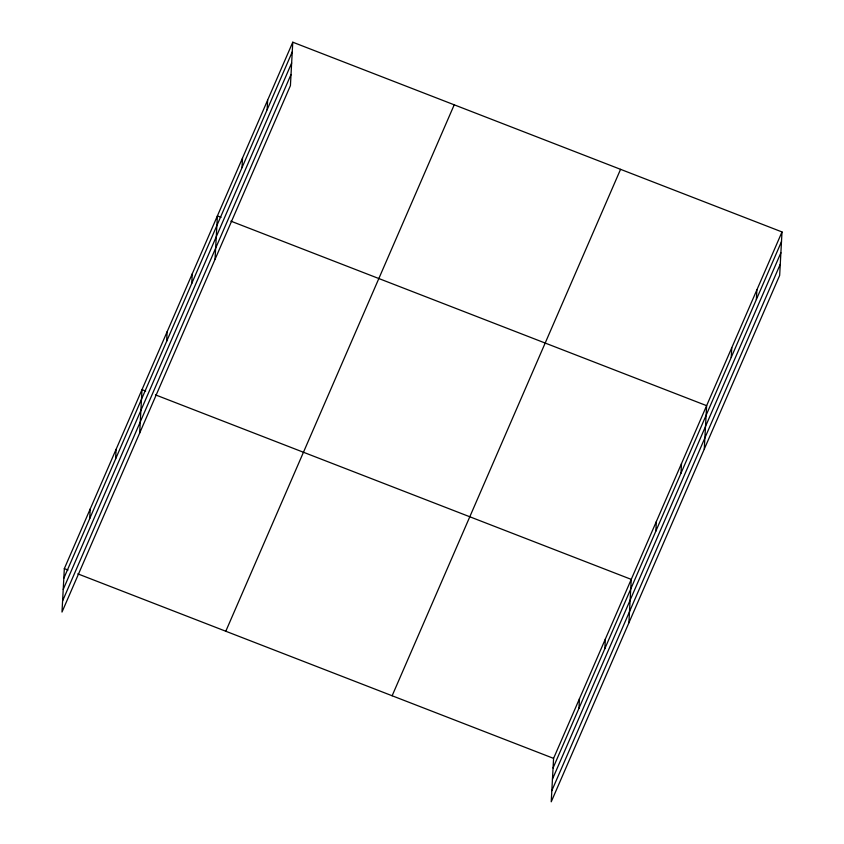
<?xml version="1.0" encoding="UTF-8"?>
<svg xmlns="http://www.w3.org/2000/svg" width="844" height="844" viewBox="0 0 844 844"><rect width="100%" height="100%" fill="white"/><g stroke="black" fill="none" stroke-linecap="round" stroke-linejoin="round"><path stroke-width="1.27" d="M292.773 42.2L64.334 568.624L61.992 612.058L290.42 85.624L292.773 42.2L782.008 231.942L779.666 275.376L551.227 801.8L553.58 758.376L782.008 231.942M89.707 518.617L90.224 508.964M115.596 458.957L116.113 449.303M139.661 433.067L142.003 389.643L145.674 391.067M166.616 341.387L167.133 331.734M191.746 283.478L192.263 273.825M215.041 259.351L217.393 215.916L221.065 217.341M241.996 167.661L242.523 158.018M267.126 109.752L267.643 100.109M578.942 708.359L579.469 698.716M604.831 648.698L605.359 639.045M628.896 622.819L631.249 579.385L155.465 394.865M655.851 531.129L656.368 521.476M680.981 473.22L681.498 463.578M704.276 449.092L706.628 405.669L230.845 221.139M731.231 357.413L731.759 347.76M756.361 299.504L756.889 289.851M63.817 578.277L292.256 51.853M63.216 589.428L291.655 62.994M62.593 600.907L291.032 74.483M225.791 631.249L454.22 104.814M392.133 695.762L620.562 169.327M553.052 768.019L781.491 241.595M552.451 779.17L780.89 252.746M551.828 790.649L780.267 264.225M64.334 568.624L68.005 570.048M77.796 573.846L553.58 758.376"/></g></svg>
